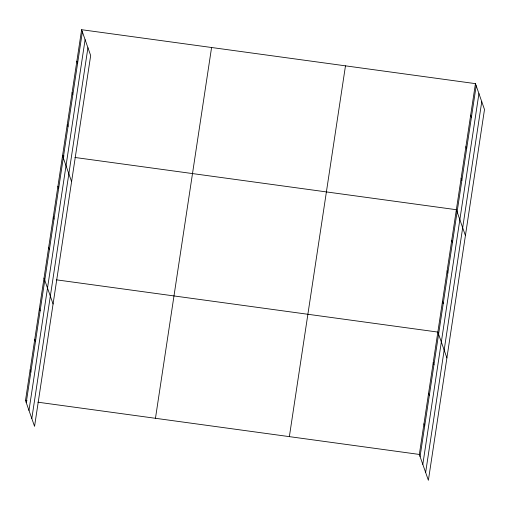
<?xml version="1.0" encoding="UTF-8"?>
<svg xmlns="http://www.w3.org/2000/svg" width="510" height="510" viewBox="0 0 510 510"><rect width="100%" height="100%" fill="white"/><g stroke="black" fill="none" stroke-linecap="round" stroke-linejoin="round"><path stroke-width="0.76" d="M81.619 29.707L90.672 55.564L34.559 426.36L25.5 400.497L81.619 29.707L475.441 83.64L484.5 109.503L428.381 480.292L419.328 454.435L475.441 83.64M26.239 402.613L82.359 31.824M28.987 410.454L85.1 39.659M31.811 418.525L87.93 47.73M155.461 418.296L211.58 47.506M289.361 436.636L345.48 65.841M420.068 456.552L476.187 85.757M422.809 464.387L478.928 93.591M425.64 472.458L481.759 101.662M64.081 155.99L62.539 155.773L71.591 181.636M74.913 157.469L456.361 209.712L465.42 235.569M56.393 279.831L437.848 332.074L446.9 357.931M25.5 400.497L27.049 400.713M37.88 402.192L419.328 454.435M470.673 115.158L471.412 117.275M465.904 146.676L466.644 148.792M461.136 178.194L461.875 180.31M451.732 240.299L452.478 242.416M447.104 270.893L447.844 273.009M442.476 301.48L443.215 303.597M433.213 362.661L433.959 364.778M428.585 393.255L429.324 395.371M423.957 423.842L424.696 425.958M76.844 61.225L77.59 63.342M72.076 92.737L72.815 94.854M67.307 124.255L68.047 126.372M57.904 186.367L58.65 188.483M53.276 216.954L54.022 219.07M48.648 247.548L49.387 249.664M44.019 278.135L53.072 303.998M39.391 308.728L40.131 310.845M34.757 339.316L35.502 341.432M30.128 369.909L30.868 372.026"/></g></svg>
